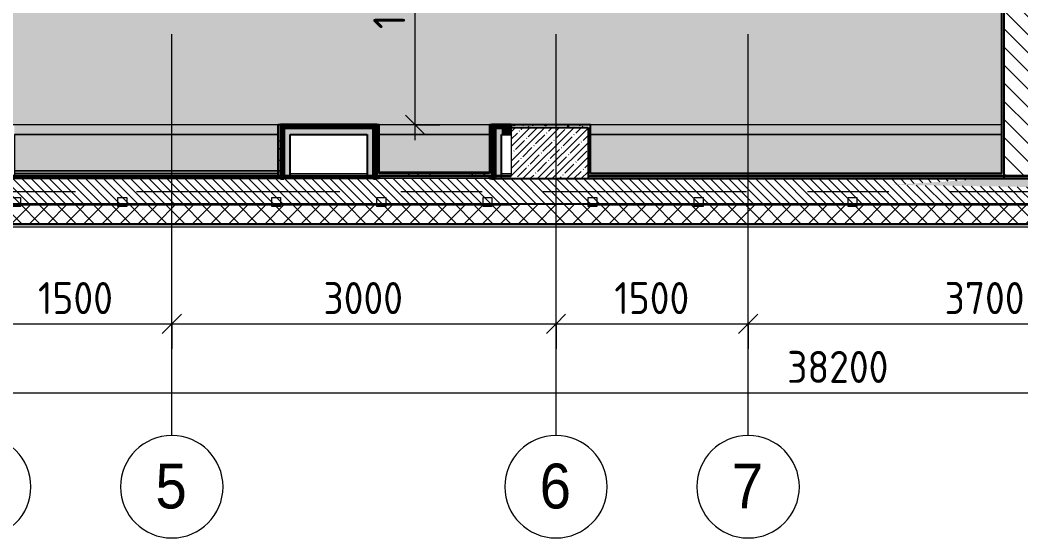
# Model space of a CAD drawing. Header units: millimetres. Extents: x -3377 to 186574, y -8553 to 29000.
# Drawn here: x 12825 to 20641, y -2706 to 1339 of the extents above; entities that cross this region are included whole.
import ezdxf

# ---------------------------------------------------------------- set-up
doc = ezdxf.new("R2010")
doc.units = ezdxf.units.MM
doc.linetypes.add('Осевая', pattern=[3175, 635, -476.25, 1587.5, -476.25])
for name, color, linetype, lineweight in [('A-ANNO-DIMS', 7, 'Continuous', 9), ('A-ANNO-DIMS-100', 7, 'Continuous', 9), ('A-GLAZ', 7, 'Continuous', 9), ('A-GLAZ-1', 7, 'Continuous', 13), ('A-WALL', 7, 'Continuous', 9), ('I-WALL', 7, 'Continuous', 9), ('S-COLS', 7, 'Continuous', 9), ('Оси', 7, 'Continuous', 9), ('Оси-1', 7, 'Continuous', 20), ('Оси-2', 7, 'Осевая', 9)]:
    doc.layers.add(name, color=color, linetype=linetype, lineweight=lineweight)
for name, color, linetype, lineweight, true_color in [('A-CLNG-1', 7, 'Continuous', 9, 0xc0c0c0), ('A-WALL-1', 7, 'Continuous', 35, 0x3c3c3c), ('A-WALL-2', 7, 'Continuous', 25, 0x3c3c3c), ('A-WALL-FNSH-1', 7, 'Continuous', 9, 0x3c3c3c), ('A-WALL-FNSH-2', 7, 'Continuous', 13, 0x3c3c3c)]:
    doc.layers.add(name, color=color, linetype=linetype, lineweight=lineweight, true_color=true_color)
doc.layers.add('A-CLNG-PATT-1', color=7, linetype='Continuous', lineweight=9, transparency=1)
doc.styles.add('Arial', font='arial.ttf', dxfattribs={"width": 0.9, "height": 350})
doc.styles.add('ISOCPEUR', font='isocpeur.ttf', dxfattribs={"width": 0.9, "height": 250})
doc.dimstyles.new('ISO-2_5_0_9К_БОЛЬШОЙ', dxfattribs={"dimscale": 304.8, "dimtxt": 248.995294, "dimasz": 0.492126, "dimexe": 0.393701, "dimexo": 0.984252, "dimgap": 0, "dimtad": 1, "dimdec": 0, "dimrnd": 10, "dimzin": 0, "dimdsep": 46, "dimtxsty": 'ISOCPEUR', "dimblk1": 'OBLIQUE', "dimblk2": 'OBLIQUE', "dimsah": 1, "dimcen": 0.09, "dimdle": 0.393701, "dimazin": 0, "dimtfac": 1, "dimtdec": 4, "dimtix": 1, "dimtmove": 0, "dimatfit": 3, "dimfxl": 1, "dimtvp": 1, "dimtolj": 1, "dimtzin": 0, "dimarcsym": 2})
pattern_1 = [(45, (0, 0), (-57.02463, 57.02463), []), (45, (57.025, 0), (-57.02463, 57.02463), [100.806, -20.161, 3.353, -16.808])]
pattern_2 = [(0, (0, 0), (121.92, 30.48), [10.058, -81.382, 10.058, -81.382, -487.68]), (0, (0, 0), (121.92, 30.48), [-182.88, 10.058, -172.822, 10.058, -81.382, -213.36]), (0, (0, 0), (121.92, 30.48), [-457.2, 10.058, -50.902, 10.058, -142.342]), (120, (45.72, 15.24), (-87.356454, 90.345817), [10.058, -81.382, 10.058, -81.382, -487.68]), (120, (45.72, 15.24), (-87.356454, 90.345817), [-182.88, 10.058, -172.822, 10.058, -81.382, -213.36]), (120, (45.72, 15.24), (-87.356454, 90.345817), [-457.2, 10.058, -50.902, 10.058, -142.342]), (240, (60.96, 76.2), (-34.563546, -120.825817), [10.058, -81.382, 10.058, -81.382, -487.68]), (240, (60.96, 76.2), (-34.563546, -120.825817), [-182.88, 10.058, -172.822, 10.058, -81.382, -213.36]), (240, (60.96, 76.2), (-34.563546, -120.825817), [-457.2, 10.058, -50.902, 10.058, -142.342])]
pattern_3 = [(45, (0, 0), (-106.066, 106.066), []), (135, (0, 0), (-106.066, -106.066), [])]

# ---------------------------------------------------------------- blocks, each defined once
blk = doc.blocks.new('120_Окно_СКБ_2Ст - 120_Окно_СКБ_2Ст 2100х2500 _мал створка справа_-22445857-План расстановки осветительного оборудования 1 этажа в осях 1-12')
at = {"layer": 'A-GLAZ-1'}
for p, q in [((-1050, -127), (-1050, -57)), ((-1050, -57), (-980, -57)), ((-980, -57), (-980, -127)), ((150, -127), (150, -57)), ((150, -57), (220, -57)), ((220, -57), (220, -127)), ((980, -127), (980, -57)), ((980, -57), (1050, -57)), ((1050, -57), (1050, -127)), ((-980, -127), (-1050, -127)), ((220, -127), (150, -127)), ((1050, -127), (980, -127))]:
    blk.add_line(p, q, dxfattribs=at)
blk = doc.blocks.new('120_Окно_СКБ_1Ст - 120_Окно_СКБ_1Ст 900х2500_h_-22445987-План расстановки осветительного оборудования 1 этажа в осях 1-12')
at = {"layer": 'A-GLAZ-1'}
for p, q in [((-450, -127), (-450, -57)), ((-450, -57), (-380, -57)), ((-380, -57), (-380, -127)), ((380, -127), (380, -57)), ((380, -57), (450, -57)), ((450, -57), (450, -127)), ((-380, -127), (-450, -127)), ((450, -127), (380, -127))]:
    blk.add_line(p, q, dxfattribs=at)
blk = doc.blocks.new('Зашивка приборов отопления19 - Зашивка приборов отопления-33282289-План расстановки осветительного оборудования 1 этажа в осях 1-12')
at = {"layer": 'A-WALL'}
for p, q in [((12119, 520), (10061, 520)), ((10060.9, 445), (10060.9, 120)), ((12119, 445), (10061, 445)), ((10061, 445), (12119, 445))]:
    blk.add_line(p, q, dxfattribs=at)
blk = doc.blocks.new('Зашивка приборов отопления20 - Зашивка приборов отопления-33282357-План расстановки осветительного оборудования 1 этажа в осях 1-12')
at = {"layer": 'A-WALL'}
for p, q in [((10938.8, 520), (10081, 520)), ((10940, 520), (10938.8, 520)), ((10938.8, 445), (10081, 445)), ((10081, 445), (10938.8, 445)), ((10940, 445), (10938.8, 445)), ((10938.8, 445), (10940, 445))]:
    blk.add_line(p, q, dxfattribs=at)
blk = doc.blocks.new('Зашивка приборов отопления21 - Зашивка приборов отопления-33282451-План расстановки осветительного оборудования 1 этажа в осях 1-12')
at = {"layer": 'A-WALL'}
for p, q in [((13270.9, 520), (10060.9, 520)), ((13270.9, 445), (13270.9, 520)), ((13270.9, 445), (10060.9, 445)), ((10060.9, 445), (10060.9, 140)), ((10060.9, 445), (13270.9, 445)), ((13270.9, 258.3), (13270.9, 445))]:
    blk.add_line(p, q, dxfattribs=at)
blk = doc.blocks.new('Ось сетки - D8-29747960-План расстановки осветительного оборудования 1 этажа в осях 1-12')
at = {"layer": 'Оси-1'}
for start, end in [(360, 180), (180, 360)]:
    blk.add_arc((0, 0), 4, start, end, dxfattribs=at)
blk = doc.blocks.new('DIMBLOCK4-План расстановки осветительного оборудования 1 этажа в осях 1-12')
at = {"layer": 'A-ANNO-DIMS-100'}
for p, q in [((12510, -1228.1), (12510, -914.2)), ((14010, -1228.1), (14010, -914.2)), ((12510, -1034.2), (14010, -1034.2)), ((12510, -1034.2), (12510, -1228.1)), ((14010, -1034.2), (14010, -1228.1))]:
    blk.add_line(p, q, dxfattribs=at)
at = {"layer": 'A-ANNO-DIMS-100', "lineweight": 20}
for p, q in [((12510, -1034.2), (12585, -959.2)), ((14010, -1034.2), (14085, -959.2)), ((12510, -1034.2), (12435, -1109.2)), ((14010, -1034.2), (13935, -1109.2))]:
    blk.add_line(p, q, dxfattribs=at)
at = {"layer": 'A-ANNO-DIMS-100', "color": 0, "insert": (12965.5, -707.6), "char_height": 250, "width": 706.764, "attachment_point": 1, "line_spacing_factor": 1.149209, "style": 'ISOCPEUR'}
blk.add_mtext('1500', dxfattribs=at)
blk = doc.blocks.new('_Oblique')
at = {"color": 0, "linetype": 'ByBlock', "lineweight": -2}
blk.add_line((-0.5, -0.5), (0.5, 0.5), dxfattribs=at)
blk = doc.blocks.new('DIMBLOCK5-План расстановки осветительного оборудования 1 этажа в осях 1-12')
at = {"layer": 'A-ANNO-DIMS-100'}
for p, q in [((14010, -1228.1), (14010, -914.2)), ((17010, -1228.1), (17010, -914.2)), ((14010, -1034.2), (17010, -1034.2)), ((14010, -1034.2), (14010, -1228.1)), ((17010, -1034.2), (17010, -1228.1))]:
    blk.add_line(p, q, dxfattribs=at)
at = {"layer": 'A-ANNO-DIMS-100', "lineweight": 20}
for p, q in [((14010, -1034.2), (14085, -959.2)), ((17010, -1034.2), (17085, -959.2)), ((14010, -1034.2), (13935, -1109.2)), ((17010, -1034.2), (16935, -1109.2))]:
    blk.add_line(p, q, dxfattribs=at)
at = {"layer": 'A-ANNO-DIMS-100', "color": 0, "insert": (15194, -707.6), "char_height": 250, "width": 758.478, "attachment_point": 1, "line_spacing_factor": 1.149209, "style": 'ISOCPEUR'}
blk.add_mtext('3000', dxfattribs=at)
blk = doc.blocks.new('DIMBLOCK6-План расстановки осветительного оборудования 1 этажа в осях 1-12')
at = {"layer": 'A-ANNO-DIMS-100'}
for p, q in [((17010, -1228.1), (17010, -914.2)), ((18510, -1228.1), (18510, -914.2)), ((17010, -1034.2), (18510, -1034.2)), ((17010, -1034.2), (17010, -1228.1)), ((18510, -1034.2), (18510, -1228.1))]:
    blk.add_line(p, q, dxfattribs=at)
at = {"layer": 'A-ANNO-DIMS-100', "lineweight": 20}
for p, q in [((17010, -1034.2), (17085, -959.2)), ((18510, -1034.2), (18585, -959.2)), ((17010, -1034.2), (16935, -1109.2)), ((18510, -1034.2), (18435, -1109.2))]:
    blk.add_line(p, q, dxfattribs=at)
at = {"layer": 'A-ANNO-DIMS-100', "color": 0, "insert": (17465.5, -707.6), "char_height": 250, "width": 706.764, "attachment_point": 1, "line_spacing_factor": 1.149209, "style": 'ISOCPEUR'}
blk.add_mtext('1500', dxfattribs=at)
blk = doc.blocks.new('DIMBLOCK7-План расстановки осветительного оборудования 1 этажа в осях 1-12')
at = {"layer": 'A-ANNO-DIMS-100'}
for p, q in [((18510, -1228.1), (18510, -914.2)), ((22210, -1228.1), (22210, -914.2)), ((18510, -1034.2), (22210, -1034.2)), ((18510, -1034.2), (18510, -1228.1)), ((22210, -1034.2), (22210, -1228.1))]:
    blk.add_line(p, q, dxfattribs=at)
at = {"layer": 'A-ANNO-DIMS-100', "lineweight": 20}
for p, q in [((18510, -1034.2), (18585, -959.2)), ((22210, -1034.2), (22285, -959.2)), ((18510, -1034.2), (18435, -1109.2)), ((22210, -1034.2), (22135, -1109.2))]:
    blk.add_line(p, q, dxfattribs=at)
at = {"layer": 'A-ANNO-DIMS-100', "color": 0, "insert": (20044, -707.6), "char_height": 250, "width": 758.478, "attachment_point": 1, "line_spacing_factor": 1.149209, "style": 'ISOCPEUR'}
blk.add_mtext('3700', dxfattribs=at)
blk = doc.blocks.new('DIMBLOCK25-План расстановки осветительного оборудования 1 этажа в осях 1-12')
at = {"layer": 'A-ANNO-DIMS-100'}
for p, q in [((110, -1766), (110, -1452.1)), ((38310, -1766), (38310, -1452.1)), ((-10, -1572.1), (38430, -1572.1)), ((110, -1572.1), (110, -1766)), ((38310, -1572.1), (38310, -1766))]:
    blk.add_line(p, q, dxfattribs=at)
at = {"layer": 'A-ANNO-DIMS-100', "lineweight": 20}
for p, q in [((110, -1572.1), (185, -1497.1)), ((38310, -1572.1), (38385, -1497.1)), ((110, -1572.1), (35, -1647.1)), ((38310, -1572.1), (38235, -1647.1))]:
    blk.add_line(p, q, dxfattribs=at)
at = {"layer": 'A-ANNO-DIMS-100', "color": 0, "insert": (18815, -1245.4), "char_height": 250, "width": 948.097, "attachment_point": 1, "line_spacing_factor": 1.149209, "style": 'ISOCPEUR'}
blk.add_mtext('38200', dxfattribs=at)
blk = doc.blocks.new('DIMBLOCK120-План расстановки осветительного оборудования 1 этажа в осях 1-12')
at = {"layer": 'A-ANNO-DIMS-100', "lineweight": 20}
for p, q in [((15909.6, 2445.5), (15834.6, 2520.5)), ((15909.6, 2445.5), (15984.6, 2370.5)), ((15909.6, 521), (15834.6, 596)), ((15909.6, 521), (15984.6, 446))]:
    blk.add_line(p, q, dxfattribs=at)
at = {"layer": 'A-ANNO-DIMS-100'}
for p, q in [((16103.5, 2445.5), (15789.6, 2445.5)), ((15909.6, 401), (15909.6, 2445.5)), ((15909.6, 2445.5), (16103.5, 2445.5)), ((16103.5, 521), (15789.6, 521)), ((15909.6, 521), (16103.5, 521))]:
    blk.add_line(p, q, dxfattribs=at)
at = {"layer": 'A-ANNO-DIMS-100', "color": 0, "insert": (15582.9, 1267.8), "char_height": 250, "width": 517.144, "attachment_point": 1, "rotation": 90, "line_spacing_factor": 1.149209, "style": 'ISOCPEUR'}
blk.add_mtext('1/2', dxfattribs=at)

msp = doc.modelspace()

# ---------------------------------------------------------------- hatches: boundary and pattern name
at = {"layer": 'A-CLNG-PATT-1'}
h = msp.add_hatch(color=256, dxfattribs=at)
h.paths.add_polyline_path([(15062, 521), (20490, 521), (20489, 4370), (14310, 4370), (14310, 7693), (12780, 7693), (12780, 7050), (11460, 7050), (11459, 7680), (8760, 7679), (8760, 7120), (7640, 7120), (7640, 7693), (3750, 7693), (3750, 521), (14839, 521)])
h.paths.add_polyline_path([(17811, 1464), (17785.6, 1464), (17785.6, 3425.9), (17811, 3425.9), (17811, 2189.5)])
h.paths.add_polyline_path([(14811, 1464), (14785.6, 1464), (14785.6, 3425.9), (14811, 3425.9), (14811, 2113.3)])
h.paths.add_polyline_path([(11811, 1464), (11785.6, 1464), (11785.6, 3425.9), (11811, 3425.9)])
h.paths.add_polyline_path([(9031, 1464), (9005.6, 1464), (9005.6, 3425.9), (9031, 3425.9), (9031, 2113.3)])
h.paths.add_polyline_path([(6263.7, 1464), (6238.3, 1464), (6238.3, 3425.9), (6263.7, 3425.9)])
h.paths.add_polyline_path([(11822.7, 4769), (11797.3, 4769), (11797.3, 6730.9), (11822.7, 6730.9), (11822.7, 5602.4)])
h.paths.add_polyline_path([(9042.7, 4769), (9017.3, 4769), (9017.3, 6730.9), (9042.7, 6730.9)])
h.paths.add_polyline_path([(6237.3, 4769), (6237.3, 6730.9), (6262.7, 6730.9), (6262.7, 4769), (6254.2, 4769)])
h = msp.add_hatch(color=256, dxfattribs=at)
h.paths.add_polyline_path([(20444.3, 140), (20490, 141), (20490, 520), (17280, 520), (17281, 140), (19771.5, 140)])
h.paths.add_polyline_path([(3750, 140), (6810, 141), (6810, 521), (3750, 520), (3750, 150)])
h.paths.add_polyline_path([(9338.7, 140), (9338.7, 521), (8280.7, 520), (8280.7, 140), (9007, 140)])
h.paths.add_polyline_path([(16488.8, 140.5), (16488.8, 521), (15631, 520), (15631, 140.5), (16407.6, 140.5)])
h.paths.add_polyline_path([(12139, 140.6), (12139, 520), (9931, 519.8), (9930, 140.6), (11698.1, 140.6)])
h.paths.add_polyline_path([(14310, 141), (14839, 141), (14839, 521), (12781, 520), (12781, 141)])
at = {"layer": 'A-WALL'}
h = msp.add_hatch(dxfattribs=at)
h.set_pattern_fill('FP_24', color=256, style=0, pattern_type=2)
h.set_pattern_definition([(135, (0, 0), (-35.35534, -35.35534), [])])
h.paths.add_polyline_path([(29209.7, -100), (29209.7, -96.4), (26160, -49.3), (26160, -100), (27844.9, -100)])
h.paths.add_polyline_path([(6315.8, -100), (21910, -100), (21910, 16.3), (19634.7, 51.4), (20396.4, 100), (3730, 100), (3730, -100)])
h.paths.add_polyline_path([(25560, -100), (25560, -40.1), (22510, 7), (22510, -100), (25153.8, -100)])
h = msp.add_hatch(dxfattribs=at)
h.set_pattern_fill('FP_6', color=256, style=0, pattern_type=2)
h.set_pattern_definition([(45, (0, 0), (-70.71068, 70.71068), []), (135, (0, 0), (-70.71068, -70.71068), [])])
h.paths.add_polyline_path([(38287.7, -250), (38287.7, -100), (-260, -100), (-260, -250), (37990, -250)])
at = {"layer": 'I-WALL'}
h = msp.add_hatch(dxfattribs=at)
h.set_pattern_fill('FP_15', color=256, style=0, pattern_type=2)
h.set_pattern_definition([(135, (0, 0), (-70.7107, -70.7107), [])])
h.paths.add_polyline_path([(20510, 120), (20710, 120), (20709.6, 7680), (20510, 7680), (20510, 127.2)])
h = msp.add_hatch(dxfattribs=at)
h.set_pattern_fill('FP_85', color=256, style=0, pattern_type=2)
h.set_pattern_definition(pattern_2)
h.paths.add_polyline_path([(20490, 120), (20510, 120), (20510, 4370), (20490, 4370), (20490, 126)])
h = msp.add_hatch(dxfattribs=at)
h.set_pattern_fill('FP_85', color=256, style=0, pattern_type=2)
h.set_pattern_definition(pattern_2)
h.paths.add_polyline_path([(14840, 120), (14860, 120), (14860, 520), (14840, 520), (14840, 122.4)])
h = msp.add_hatch(dxfattribs=at)
h.set_pattern_fill('FP_85', color=256, style=0, pattern_type=2)
h.set_pattern_definition(pattern_2)
h.paths.add_polyline_path([(14860, 500), (15630, 500), (15630, 520), (14860, 520)])
h = msp.add_hatch(dxfattribs=at)
h.set_pattern_fill('FP_92', color=256, style=0, pattern_type=2)
h.set_pattern_definition(pattern_3)
h.paths.add_polyline_path([(14860, 120), (14872.5, 120), (14872.3, 500), (14860, 500), (14860, 137.6)])
h = msp.add_hatch(dxfattribs=at)
h.set_pattern_fill('FP_92', color=256, style=0, pattern_type=2)
h.set_pattern_definition(pattern_3)
h.paths.add_polyline_path([(14873.1, 120), (14885, 120), (14885, 500), (14872.5, 500), (14872.5, 120)])
h = msp.add_hatch(dxfattribs=at)
h.set_pattern_fill('FP_92', color=256, style=0, pattern_type=2)
h.set_pattern_definition(pattern_3)
h.paths.add_polyline_path([(14885, 495), (15597.5, 495), (15597.5, 500), (14885, 500)])
for points in [[(14885, 120), (14935, 120), (14935, 495), (14885, 495), (14885, 134.6)], [(14935, 445), (15585, 445), (15585, 495), (14935, 495)], [(16585, 120), (16585, 495), (16535, 495), (16535, 120), (16537.9, 120)], [(16660, 445), (16660, 495), (16585, 495), (16585, 445)], [(15535, 120), (15585, 120), (15585, 445), (15535, 445), (15535, 135.7)]]:
    msp.add_hatch(color=256, dxfattribs=at).paths.add_polyline_path(points)
h = msp.add_hatch(dxfattribs=at)
h.set_pattern_fill('FP_92', color=256, style=0, pattern_type=2)
h.set_pattern_definition(pattern_3)
h.paths.add_polyline_path([(15597.5, 120), (15597.5, 495), (15585, 495), (15585, 120), (15596.8, 120)])
h = msp.add_hatch(dxfattribs=at)
h.set_pattern_fill('FP_92', color=256, style=0, pattern_type=2)
h.set_pattern_definition(pattern_3)
h.paths.add_polyline_path([(15609.3, 120), (15610, 120), (15610, 500), (15597.5, 500), (15597.5, 120)])
h = msp.add_hatch(dxfattribs=at)
h.set_pattern_fill('FP_85', color=256, style=0, pattern_type=2)
h.set_pattern_definition(pattern_2)
h.paths.add_polyline_path([(15630, 120), (15630, 500), (15610, 500), (15610, 120)])
h = msp.add_hatch(dxfattribs=at)
h.set_pattern_fill('FP_85', color=256, style=0, pattern_type=2)
h.set_pattern_definition(pattern_2)
h.paths.add_polyline_path([(16744, 500), (17260, 500), (17260, 520), (16490, 520), (16490, 500), (16660, 500)])
h = msp.add_hatch(dxfattribs=at)
h.set_pattern_fill('FP_85', color=256, style=0, pattern_type=2)
h.set_pattern_definition(pattern_2)
h.paths.add_polyline_path([(16490, 120), (16510, 120.5), (16510, 500), (16490, 499.5), (16490, 140)])
h = msp.add_hatch(dxfattribs=at)
h.set_pattern_fill('FP_92', color=256, style=0, pattern_type=2)
h.set_pattern_definition(pattern_3)
h.paths.add_polyline_path([(16510, 120), (16522.5, 120), (16522.3, 500), (16510, 500), (16510, 140)])
h = msp.add_hatch(dxfattribs=at)
h.set_pattern_fill('FP_92', color=256, style=0, pattern_type=2)
h.set_pattern_definition(pattern_3)
h.paths.add_polyline_path([(16523.1, 120), (16535, 120), (16535, 500), (16522.5, 500), (16522.5, 120)])
h = msp.add_hatch(dxfattribs=at)
h.set_pattern_fill('FP_92', color=256, style=0, pattern_type=2)
h.set_pattern_definition(pattern_3)
h.paths.add_polyline_path([(16585, 495), (16660, 495), (16660, 500), (16535, 500), (16535, 495)])
h = msp.add_hatch(dxfattribs=at)
h.set_pattern_fill('FP_85', color=256, style=0, pattern_type=2)
h.set_pattern_definition(pattern_2)
h.paths.add_polyline_path([(17280, 140), (17280, 140), (17279.1, 520), (17260, 520), (17260, 140), (17279.1, 140)])
h = msp.add_hatch(dxfattribs=at)
h.set_pattern_fill('FP_1', color=256, style=0, pattern_type=2)
h.set_pattern_definition(pattern_1)
h.paths.add_polyline_path([(37970, -100), (37970, 100), (37990, 100), (37990, 120), (33610, 120), (33610, -100), (35918.3, -100)])
h.paths.add_polyline_path([(33010, -100), (33010, 120), (29809.7, 119.5), (29809.7, -100), (30536.1, -100)])
h.paths.add_polyline_path([(29209.7, -96.4), (29209.7, 120), (26160, 120), (26160, -49.3), (27844.9, -75.4)])
h.paths.add_polyline_path([(25560, -40.1), (25560, 120), (22510, 120), (22510, 7), (25153.8, -33.8)])
h.paths.add_polyline_path([(21910, 16.3), (21910, 120), (17260, 120), (17260, 100), (20396.4, 100), (19634.7, 51.4), (21522.7, 22.3)])
h.paths.add_polyline_path([(12160, 100), (12160, 120), (8260, 120), (8260, 100), (12139, 100)])
h.paths.add_polyline_path([(12760, 100), (16660, 100), (16660, 120), (12760, 120)])
h.paths.add_polyline_path([(6315.8, 100), (7660, 100), (7660, 120), (3730, 120), (3730, 100), (3750, 100)])
h = msp.add_hatch(dxfattribs=at)
h.set_pattern_fill('FP_85', color=256, style=0, pattern_type=2)
h.set_pattern_definition(pattern_2)
h.paths.add_polyline_path([(15734.8, 120), (16490, 120), (16490, 140), (15630, 140), (15630, 120), (15705.5, 120)])
h = msp.add_hatch(dxfattribs=at)
h.set_pattern_fill('FP_85', color=256, style=0, pattern_type=2)
h.set_pattern_definition(pattern_2)
h.paths.add_polyline_path([(17270, 120), (20490, 120), (20490, 140), (17260, 140), (17260, 120)])
at = {"layer": 'S-COLS'}
h = msp.add_hatch(dxfattribs=at)
h.set_pattern_fill('FP_1', color=256, style=0, pattern_type=2)
h.set_pattern_definition(pattern_1)
h.paths.add_polyline_path([(17205.5, 100), (17260, 100), (17260, 500), (16660, 500), (16660, 100), (17080.4, 100)])

# ---------------------------------------------------------------- linework, layer by layer
at = {"layer": 'A-CLNG-1'}
for p, q in [((14839, 521), (8280.7, 521)), ((14839, 521.5), (12781, 521.5)), ((14839, 521), (14839, 521.5)), ((20490, 521), (15631, 521)), ((20490, 520), (17280, 520)), ((14839, 141), (14839, 141)), ((15631, 140.5), (16488.8, 140.5))]:
    msp.add_line(p, q, dxfattribs=at)
at = {"layer": 'A-WALL'}
for p, q in [((14872.5, 507.5), (14872.5, 100)), ((15597.5, 507.5), (14872.5, 507.5)), ((15597.5, 100), (15597.5, 507.5)), ((16522.5, 507.5), (16522.5, 100)), ((16660, 507.5), (16522.5, 507.5)), ((16490, 100), (15630, 100)), ((38287.7, -280), (-290, -280)), ((-260, -250), (38287.7, -250))]:
    msp.add_line(p, q, dxfattribs=at)
at = {"layer": 'A-WALL-1'}
for p, q in [((14860, 520), (14860, 100)), ((15610, 520), (14860, 520)), ((14885, 495), (14885, 100)), ((15585, 495), (14885, 495)), ((15585, 100), (15585, 495)), ((15610, 100), (15610, 520)), ((16510, 520), (16510, 100)), ((16660, 520), (16510, 520)), ((16535, 495), (16535, 100)), ((16660, 495), (16535, 495)), ((16660, 495), (16660, 520)), ((16660, 120), (12760, 120)), ((14860, 100), (14885, 100)), ((15585, 100), (15610, 100)), ((16510, 100), (16535, 100)), ((21910, 120), (17260, 120)), ((12760, -100), (16660, -100)), ((17260, -100), (21910, -100))]:
    msp.add_line(p, q, dxfattribs=at)
at = {"layer": 'A-WALL-2'}
for p, q in [((20510, 100), (20510, 4390)), ((20490, 140), (20490, 4370)), ((15630, 520), (14840, 520)), ((14840, 120), (14840, 520)), ((14860, 500), (15610, 500)), ((15630, 140), (15630, 520)), ((17280, 520), (16490, 520)), ((16490, 520), (16490, 140)), ((16510, 500), (17260, 500)), ((16660, 445), (16660, 495)), ((17260, 500), (17260, 100)), ((17280, 140), (17280, 520)), ((14935, 100), (14935, 445)), ((14935, 445), (15535, 445)), ((15535, 445), (15535, 100)), ((16585, 100), (16585, 445)), ((16585, 445), (16660, 445)), ((15630, 100), (3730, 100)), ((16490, 140), (15630, 140)), ((15630, 120), (15630, 100)), ((16490, 100), (16490, 120)), ((16490, 100), (21910, 100)), ((20490, 140), (17280, 140)), ((17260, -100), (7660, -100))]:
    msp.add_line(p, q, dxfattribs=at)
at = {"layer": 'A-WALL-FNSH-1'}
msp.add_line((-268, -258), (38287.7, -258), dxfattribs=at)
at = {"layer": 'A-WALL-FNSH-2'}
for p, q in [((20489, 4369), (20489, 141)), ((15631, 521), (14839, 521)), ((14839, 521), (14839, 141)), ((15631, 140.5), (15631, 521)), ((16488.8, 521), (16488.8, 140.5)), ((17281, 521), (16488.8, 521)), ((16489.8, 140.5), (16489.8, 520)), ((16489.8, 520), (16490, 520)), ((17281, 140), (17281, 521)), ((14850, 161.3), (12780, 161.3)), ((12780, 160.3), (14850, 160.3)), ((14850, 160.3), (14850, 161.3)), ((12780, 140), (14840, 140)), ((14839, 141), (12781, 141)), ((15630, 140.5), (15631, 140.5)), ((16490, 151), (15631, 151)), ((15631, 150), (16490, 150)), ((16488.8, 140.5), (16489.8, 140.5)), ((20489, 141), (17280, 141)), ((-263, -253), (38287.7, -253))]:
    msp.add_line(p, q, dxfattribs=at)
at = {"layer": 'I-WALL'}
for p, q in [((14839, 520), (12781, 520)), ((16488.8, 520), (15631, 520)), ((14935, 140), (15535, 140)), ((15631, 150), (15630, 150)), ((16585, 140), (16660, 140))]:
    msp.add_line(p, q, dxfattribs=at)
at = {"layer": 'S-COLS'}
for p, q in [((17260, 500), (16660, 500)), ((16660, 500), (16660, 120)), ((17260, 120), (17260, 500)), ((16660, -100), (17260, -100))]:
    msp.add_line(p, q, dxfattribs=at)
at = {"layer": 'Оси'}
for p, q in [((14010, -1906.3), (14010, 593.7)), ((17010, -1906.3), (17010, 593.7)), ((18510, -1906.3), (18510, 593.7))]:
    msp.add_line(p, q, dxfattribs=at)
at = {"layer": 'Оси-2'}
for p, q in [((14010, 593.7), (14010, 24898.1)), ((17010, 593.7), (17010, 24898.1)), ((18510, 593.7), (18510, 24898.1)), ((-77.3, 0), (35997.1, 0))]:
    msp.add_line(p, q, dxfattribs=at)

# ---------------------------------------------------------------- block references
at = {"layer": 'A-GLAZ', "rotation": 180}
for name, p in [('120_Окно_СКБ_2Ст - 120_Окно_СКБ_2Ст 2100х2500 _мал створка справа_-22445857-План расстановки осветительного оборудования 1 этажа в осях 1-12', (13810, -175)), ('120_Окно_СКБ_1Ст - 120_Окно_СКБ_1Ст 900х2500_h_-22445987-План расстановки осветительного оборудования 1 этажа в осях 1-12', (16060, -175)), ('120_Окно_СКБ_2Ст - 120_Окно_СКБ_2Ст 2100х2500 _мал створка справа_-22445857-План расстановки осветительного оборудования 1 этажа в осях 1-12', (18310, -175))]:
    msp.add_blockref(name, p, dxfattribs=at)
at = {"layer": 'A-WALL'}
for name, p in [('Зашивка приборов отопления19 - Зашивка приборов отопления-33282289-План расстановки осветительного оборудования 1 этажа в осях 1-12', (2720, 0)), ('Зашивка приборов отопления20 - Зашивка приборов отопления-33282357-План расстановки осветительного оборудования 1 этажа в осях 1-12', (5550, 0)), ('Зашивка приборов отопления21 - Зашивка приборов отопления-33282451-План расстановки осветительного оборудования 1 этажа в осях 1-12', (7219.1, 0))]:
    msp.add_blockref(name, p, dxfattribs=at)
at = {"layer": 'Оси-1', "xscale": 99.99999999999993, "yscale": 99.99999999999993, "zscale": 99.99999999999993}
for p in [(12510, -2306.3), (14010, -2306.3), (17010, -2306.3), (18510, -2306.3)]:
    msp.add_blockref('Ось сетки - D8-29747960-План расстановки осветительного оборудования 1 этажа в осях 1-12', p, dxfattribs=at)

# ---------------------------------------------------------------- texts
at = {"layer": 'Оси', "char_height": 350, "width": 303.038, "attachment_point": 1, "style": 'Arial'}
for s, insert in [('\\fArial|b0|i0|c204|p34|;\\W.9;5', (13882.5, -2125.6)), ('\\fArial|b0|i0|c204|p34|;\\W.9;6', (16882.5, -2125.6)), ('\\fArial|b0|i0|c204|p34|;\\W.9;7', (18382.5, -2125.6))]:
    msp.add_mtext(s, dxfattribs=dict(at, insert=insert))

# ---------------------------------------------------------------- dimensions: what is measured, and where the dimension line sits
at = {"layer": 'A-ANNO-DIMS'}
dim = msp.add_linear_dim(base=(15909.6, 2445.5), p1=(15803.5, 521), p2=(15803.5, 2445.5), angle=90, text='1/2', dimstyle='ISO-2_5_0_9К_БОЛЬШОЙ', override={"dimpost": '<>', "dimfxl": 1924.500003}, dxfattribs=at)
dim.commit()
dim.dimension.update_dxf_attribs({"geometry": 'DIMBLOCK120-План расстановки осветительного оборудования 1 этажа в осях 1-12', "text_midpoint": (15784.6, 1483.3)})
for base, p1, p2, override, picture, middle in [((14010, -1034.2), (12510, -928.1), (14010, -928.1), {"dimpost": '<>', "dimfxl": 1500}, 'DIMBLOCK4-План расстановки осветительного оборудования 1 этажа в осях 1-12', (13260, -909.2)), ((17010, -1034.2), (14010, -928.1), (17010, -928.1), {"dimpost": '<>', "dimfxl": 3000}, 'DIMBLOCK5-План расстановки осветительного оборудования 1 этажа в осях 1-12', (15510, -909.2)), ((18510, -1034.2), (17010, -928.1), (18510, -928.1), {"dimpost": '<>', "dimfxl": 1500}, 'DIMBLOCK6-План расстановки осветительного оборудования 1 этажа в осях 1-12', (17760, -909.2)), ((22210, -1034.2), (18510, -928.1), (22210, -928.1), {"dimpost": '<>', "dimfxl": 3700}, 'DIMBLOCK7-План расстановки осветительного оборудования 1 этажа в осях 1-12', (20360, -909.2)), ((38310, -1572.1), (110, -1466), (38310, -1466), {"dimpost": '<>', "dimfxl": 38199.999966}, 'DIMBLOCK25-План расстановки осветительного оборудования 1 этажа в осях 1-12', (19210, -1447.1))]:
    dim = msp.add_linear_dim(base=base, p1=p1, p2=p2, dimstyle='ISO-2_5_0_9К_БОЛЬШОЙ', override=override, dxfattribs=at)
    dim.commit()
    dim.dimension.update_dxf_attribs({"geometry": picture, "text_midpoint": middle})

doc.saveas('drawing.dxf')
